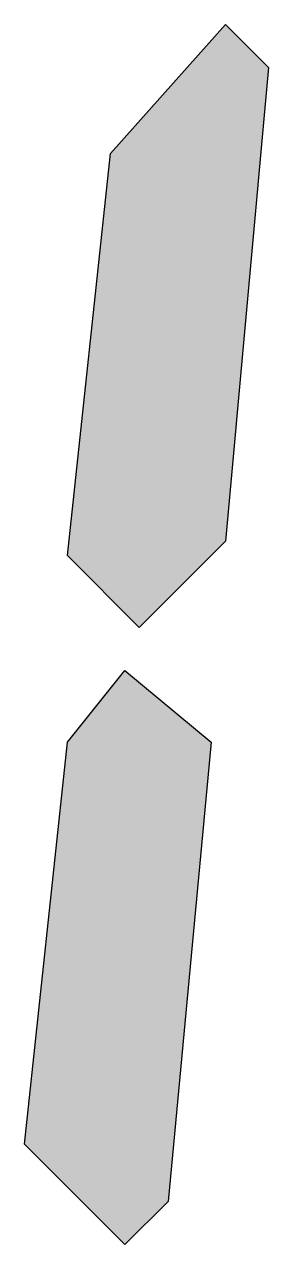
# Model space of a CAD drawing. Header units: millimetres. Extents: x 1.6 to 5.6, y 2 to 22.
import ezdxf

# ---------------------------------------------------------------- set-up
doc = ezdxf.new("R2010")
doc.units = ezdxf.units.MM
doc.layers.get('0').update_dxf_attribs({"lineweight": 25, "true_color": 0xffffff})

msp = doc.modelspace()

# ---------------------------------------------------------------- hatches: boundary and pattern name
for points in [[(2.979, 19.841), (4.854, 21.95), (5.557, 21.247), (4.854, 13.513), (3.447, 12.106), (2.275, 13.278)], [(3.213, 11.403), (4.619, 10.231), (3.916, 2.731), (3.213, 2.028), (1.572, 3.669), (2.275, 10.231)]]:
    msp.add_hatch(color=256).paths.add_polyline_path(points, flags=0)

# ---------------------------------------------------------------- linework, layer by layer
for p, q in [((2.979, 19.841), (4.854, 21.95)), ((4.854, 21.95), (5.557, 21.247)), ((5.557, 21.247), (4.854, 13.513)), ((2.275, 13.278), (2.979, 19.841)), ((4.854, 13.513), (3.447, 12.106)), ((3.447, 12.106), (2.275, 13.278)), ((2.275, 10.231), (3.213, 11.403)), ((3.213, 11.403), (4.619, 10.231)), ((1.572, 3.669), (2.275, 10.231)), ((4.619, 10.231), (3.916, 2.731)), ((3.213, 2.028), (1.572, 3.669)), ((3.916, 2.731), (3.213, 2.028))]:
    msp.add_line(p, q)

doc.saveas('drawing.dxf')
